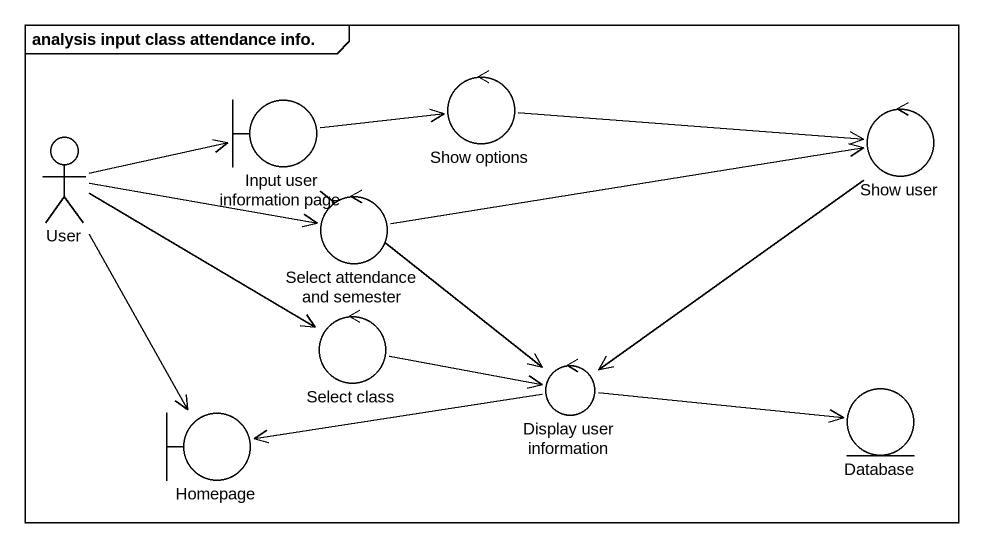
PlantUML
@startuml
mainframe analysis input class attendance info.
boundary "Input user information page" as Input_user_information_page
control "Show options" as Show_options
control "Show user" as Show_user
actor User
control "Select attendance and semester" as Select_attendance_and
control "Select class" as Select_class
control "Display user information" as Display_user_information
entity "Database" as Database_
boundary Homepage
Input_user_information_page -right-> Show_options
Input_user_information_page --> Display_user_information
Show_options -right-> Show_user
Show_user --> Display_user_information
User -right-> Input_user_information_page
User -right-> Select_attendance_and
User -right-> Select_class
User --> Homepage
Select_attendance_and -right-> Show_user
Select_class -right-> Display_user_information
Display_user_information -right-> Database_
Display_user_information -left-> Homepage
@enduml
